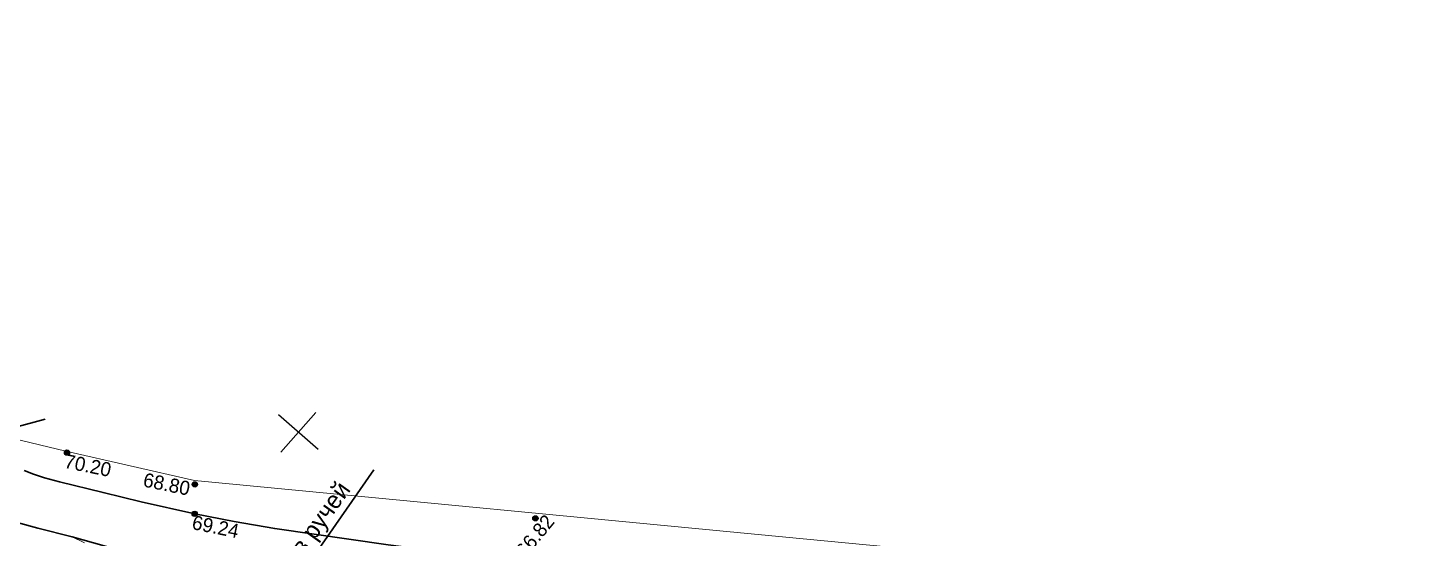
# Model space of a CAD drawing. Header units: millimetres. Extents: x -2893842 to -949497, y -1203244 to 262218.
# Drawn here: x -2441963 to -2363390, y -80298 to -51217 of the extents above; entities that cross this region are included whole.
import ezdxf
from ezdxf import colors
from ezdxf.entities.mleader import LeaderData, LeaderLine
from ezdxf.math import Vec2, Vec3

# ---------------------------------------------------------------- set-up
doc = ezdxf.new("R2010")
doc.units = ezdxf.units.MM
doc.layers.get('0').update_dxf_attribs({"lineweight": 5})
for name, color, linetype in [('!!!_ Размеры', 7, 'Continuous'), ('02_сетка', 253, 'Continuous'), ('10_Границы покрытий и угодий', 253, 'Continuous'), ('14_Ограждения', 253, 'Continuous'), ('30_Канализация', 253, 'Continuous'), ('33_Газопровод', 253, 'Continuous'), ('61_Отметки высоты поверхности', 253, 'Continuous')]:
    doc.layers.add(name, color=color, linetype=linetype)
doc.layers.add('#Dimensions', color=7, linetype='Continuous', lineweight=9)
doc.styles.add('LIKE17', font='d431.shx')
doc.styles.add('LIKE32', font='peteri.shx')
doc.styles.add('Line_GUGK', font='')
doc.styles.add('STEP PR', font='isocpeui.ttf')
doc.styles.get('Line_GUGK').set_extended_font_data('Bm431', italic=True)
doc.linetypes.add('g5_121_g', pattern='A,4,-0.4,["Г",Line_GUGK,S=1,R=0,X=0,Y=-0.5],-1.2,12', length=17.6)
doc.linetypes.add('g5_122_d', pattern='A,1,-1,1.5,-0.4,["Др",Line_GUGK,S=1,R=0,X=0,Y=-0.5],-2.4,1.5,-1,4,-1,4,-1,3', length=21.8)
doc.linetypes.add('g5_476_2b', pattern='A,2.75,-0.25,[27,GUGK_2005.shx,S=1,R=0,X=0,Y=0],-0.25,2.75', length=6)

# ---------------------------------------------------------------- blocks, each defined once
blk = doc.blocks.new('BL_333')
at = {"color": 0}
for p, q in [((0, -3), (0, 3)), ((-3, 0), (3, 0))]:
    blk.add_line(p, q, dxfattribs=at)
blk = doc.blocks.new('g5_330')
blk.add_hatch(color=0).paths.add_polyline_path([(-0.15, 0, 1), (0.15, 0, 1)])
at = {"color": 0}
blk.add_circle((0, 0), 0.15, dxfattribs=at)
blk = doc.blocks.new('Топо_07.04.17')
at = {"layer": '02_сетка', "linetype": 'Continuous'}
for p, q in [((-492087, 93556), (-489865, 95572)), ((-489968, 93454), (-491984, 95675))]:
    blk.add_line(p, q, dxfattribs=at)
at = {"layer": '10_Границы покрытий и угодий', "color": 7, "linetype": 'Continuous', "lineweight": 30}
for points in [[(-428344, 73337), (-432294, 73814), (-435733, 74374), (-441150, 75411), (-447374, 76625), (-465107, 79649), (-468635, 80410), (-474825, 81881), (-481517, 83434), (-486642, 84487), (-492364, 85762), (-496054, 86817), (-496735, 87038), (-497580, 87334), (-500810, 88611), (-504453, 90097), (-506335, 90801), (-507474, 91258)], [(-427827, 75811), (-430902, 76156), (-436470, 77062), (-443290, 78414), (-447300, 79198), (-453857, 80329), (-464530, 82220), (-470206, 83507), (-480564, 86133), (-486624, 87623), (-492932, 89268), (-495172, 89920), (-497366, 90611), (-500325, 91636), (-502409, 92402), (-504800, 93296), (-505629, 93619), (-506240, 93898), (-506730, 94165)]]:
    blk.add_lwpolyline(points, dxfattribs=at)
at = {"layer": '10_Границы покрытий и угодий', "linetype": 'Continuous', "lineweight": 20}
blk.add_lwpolyline([(-503792, 89673), (-504453, 90097)], dxfattribs=at)
at = {"layer": '14_Ограждения', "linetype": 'g5_476_2b', "lineweight": 20}
blk.add_lwpolyline([(-509082, 96732), (-504254, 94984), (-497170, 92496), (-463667, 85415), (-447039, 81909), (-426063, 77540), (-424330, 77545), (-405519, 78717), (-372235, 81237), (-340678, 84869), (-301747, 89531), (-294366, 88607), (-290673, 85140), (-266092, 90198), (-260114, 85905), (-225566, 91090), (-224975, 110839), (-223957, 113183), (-223914, 115629), (-224242, 173153), (-223175, 177968), (-221531, 178855)], dxfattribs=at)
at = {"layer": '30_Канализация', "linetype": 'g5_122_d', "lineweight": 30}
blk.add_lwpolyline([(-447418, -191177), (-438432, -154724), (-443053, -136615), (-455746, -113037), (-476565, -75538), (-482147, -45042), (-486716, -16763), (-498917, 6968), (-502127, 38219), (-494846, 82956), (-486955, 91944)], dxfattribs=at)
at = {"layer": '33_Газопровод', "linetype": 'g5_121_g', "lineweight": 30}
blk.add_lwpolyline([(-522672, -174586), (-522190, -173935), (-511876, -175349), (-490326, -174912), (-490397, -174550), (-486470, -175249), (-484211, -167621), (-467831, -165474), (-458276, -164337), (-459405, -145391), (-464058, -135831), (-465042, -133890), (-468507, -129090), (-484139, -109372), (-507632, -61315), (-506655, -43208), (-511990, -17166), (-521038, 11415), (-521192, 30351), (-514629, 77169), (-518830, 94834), (-505209, 96933)], dxfattribs=at)
at = {"layer": '02_сетка', "xscale": 500.0000000002746, "yscale": 500.0000000002746, "zscale": 500.0000000002746, "rotation": 42.22816425403256}
blk.add_blockref('BL_333', (-490976, 94564), dxfattribs=at)
at = {"layer": '61_Отметки высоты поверхности', "linetype": 'Continuous', "lineweight": 20, "xscale": 999.9999999999995, "yscale": 999.9999999999995, "zscale": 999.9999999999995, "rotation": 43.98139083737546}
for p in [(-504198, 94897, -67200), (-497167, 92277, -67200), (-497366, 90611, -67200), (-478117, 88171, -67200)]:
    blk.add_blockref('g5_330', p, dxfattribs=at)
at = {"layer": '30_Канализация', "linetype": 'Continuous', "lineweight": 15, "style": 'LIKE32'}
blk.add_text('сброс в ручей', height=1000, rotation=48.0655, dxfattribs=at).set_placement((-494120, 84544, -67200))
at = {"layer": '61_Отметки высоты поверхности', "linetype": 'Continuous', "lineweight": 15, "style": 'LIKE17'}
for s, rotation, p in [('70.20', 342.05699, (-504495, 94066, -67200)), ('68.80', 342.05699, (-500154, 92504, -67200)), ('69.24', 342.05699, (-497663, 89780, -67200)), ('66.82', 43.98139, (-478934, 85969, -67200))]:
    blk.add_text(s, height=800, rotation=rotation, dxfattribs=at).set_placement(p)

msp = doc.modelspace()

# ---------------------------------------------------------------- block references
at = {"layer": '!!!_ Размеры', "color": 1, "lineweight": 0, "rotation": 6.471407436947433}
msp.add_blockref('Топо_07.04.17', (-1928038.79367, -112877.83782), dxfattribs=at)

# ---------------------------------------------------------------- leaders
at = {"layer": '#Dimensions', "lineweight": 13}
ml = msp.add_multileader_mtext('Standard', dxfattribs=at)
ml.set_content('\\A1;Ограждение \\Pиз бутовой кладки ', color=256, style='STEP PR')
ml.set_leader_properties(color=256, linetype='ByLayer', lineweight=-1)
ml.build(insert=Vec2(0, 0))
ml.multileader.update_dxf_attribs({"text_left_attachment_type": 6, "text_right_attachment_type": 6, "dogleg_length": 0, "arrow_head_size": 1680, "scale": 35})
ctx = ml.context
ctx.base_point, ctx.scale, ctx.char_height, ctx.arrow_head_size, ctx.landing_gap_size, ctx.plane_origin = Vec3(-2482861.31453, -65331.65465), 35, 1680, 1680, 700, Vec3(-2368288.78165, -50316.2622)
ctx.left_attachment, ctx.right_attachment, ctx.text_align_type = 6, 6, 2
notes = []
notes.append((ctx, [(1, (1, 1, 0), (-2460812.58726, -65331.65465), (-1, 0), 0, [(1, [(-2438888.16073, -87982.75544)], 0, [])])]))
ctx.mtext.insert, ctx.mtext.rotation, ctx.mtext.alignment, ctx.mtext.flow_direction = Vec3(-2461512.58726, -63147.65465), 6.2831853072, 3, 5
for ctx, leaders in notes:
    for number, flags, end, landing, length, lines in leaders:
        leader = LeaderData()
        leader.index, (leader.has_last_leader_line, leader.has_dogleg_vector, leader.attachment_direction) = number, flags
        leader.last_leader_point, leader.dogleg_vector, leader.dogleg_length = Vec3(end), Vec3(landing), length
        for number, points, colour, breaks in lines:
            line = LeaderLine()
            line.index, line.vertices, line.color, line.breaks = number, Vec3.list(points), colors.encode_raw_color(colour), breaks
            leader.lines.append(line)
        ctx.leaders.append(leader)

doc.saveas('drawing.dxf')
